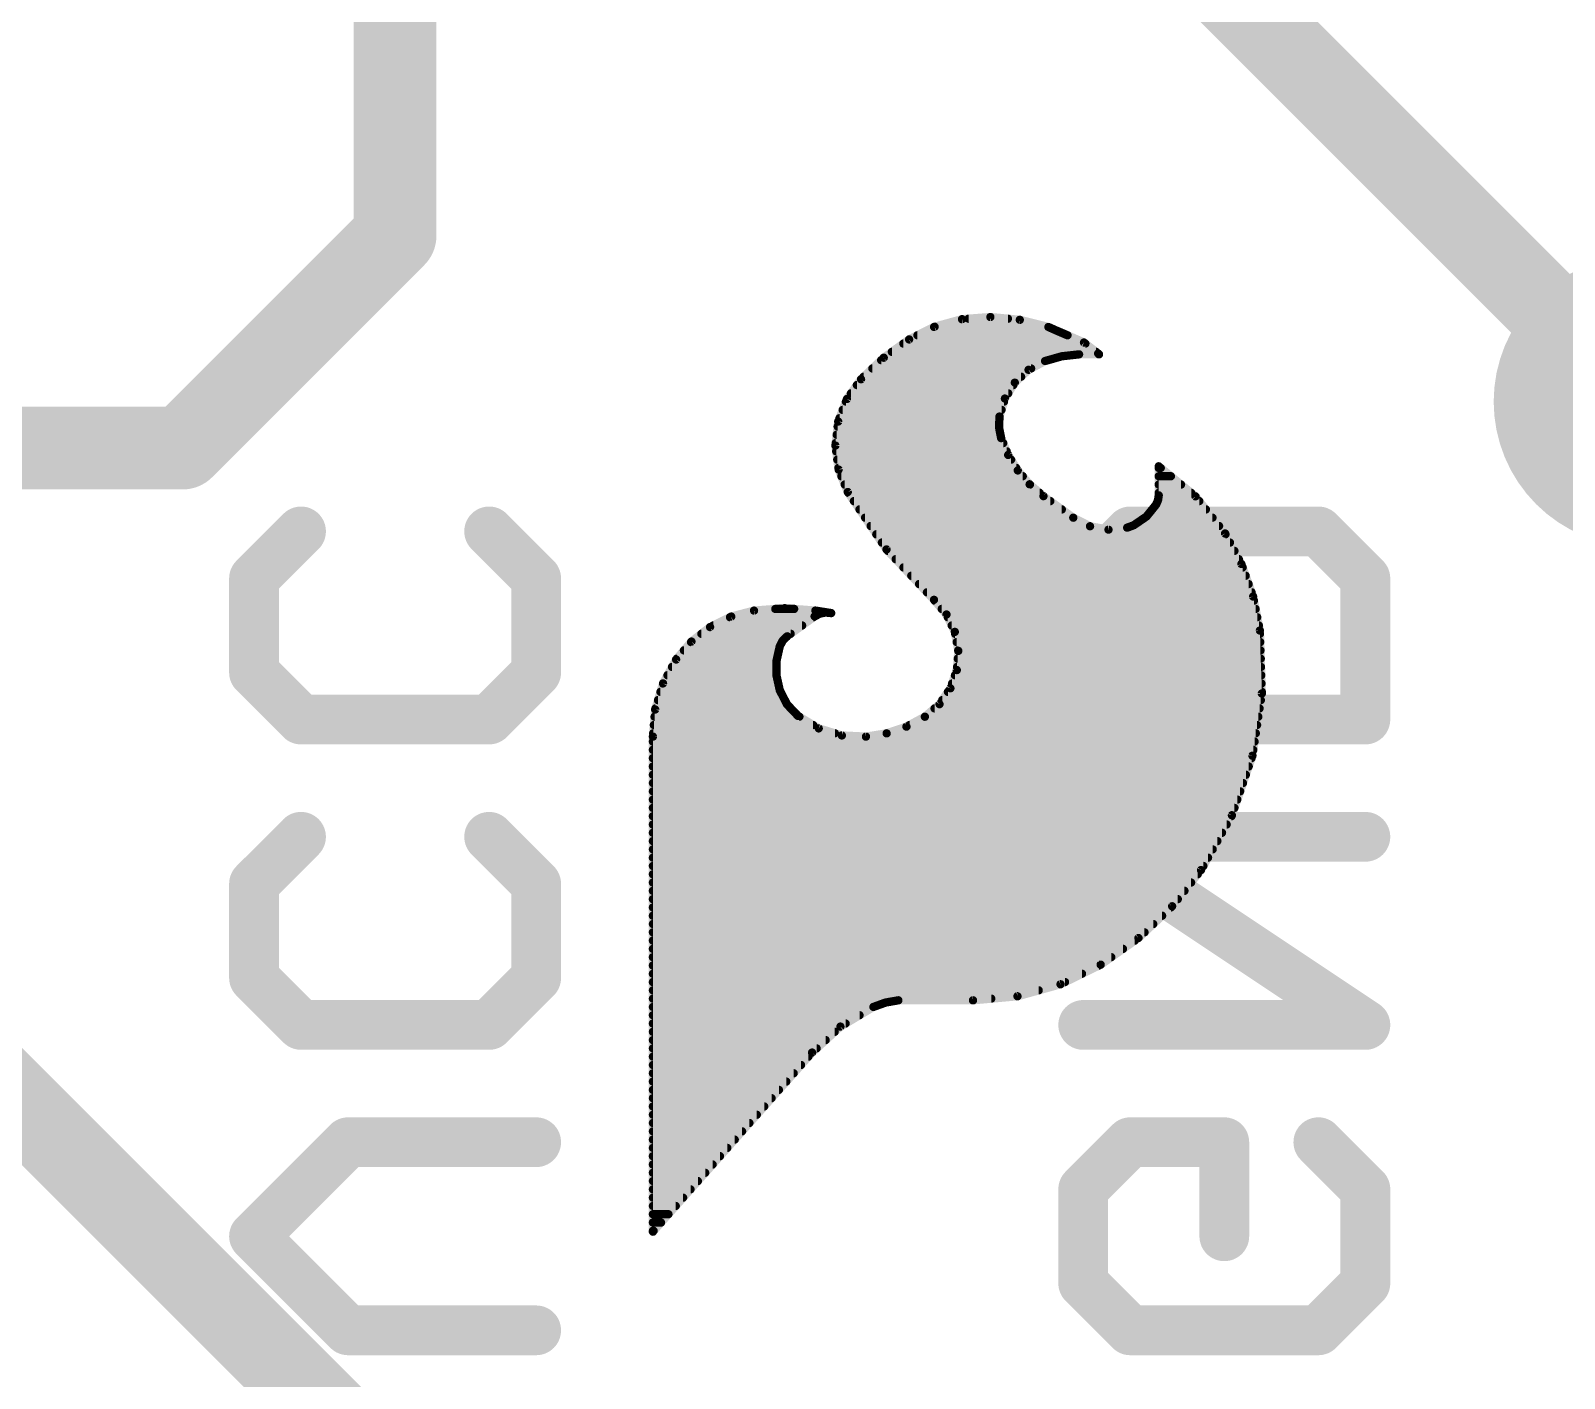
# Model space of a CAD drawing. Extents: x -0.1 to 25.5, y -0.1 to 14.1.
# Drawn here: x 15.394 to 20.092, y 2.85 to 6.978 of the extents above; entities that cross this region are included whole.
import ezdxf

# ---------------------------------------------------------------- set-up
doc = ezdxf.new("R2010")
doc.units = 0
for name, color, linetype in [('1', 12, 'CONTINUOUS'), ('16', 132, 'CONTINUOUS'), ('18', 110, 'CONTINUOUS'), ('21', 41, 'CONTINUOUS'), ('22', 40, 'CONTINUOUS'), ('23', 53, 'CONTINUOUS')]:
    doc.layers.add(name, color=color, linetype=linetype)

# ---------------------------------------------------------------- blocks, each defined once
blk = doc.blocks.new('ROUNDV')
at = {"const_width": 0.5}
blk.add_lwpolyline([(0, -0.25, 1), (0, 0.25, 1), (0, -0.25)], format="xyb", dxfattribs=at)

msp = doc.modelspace()

# ---------------------------------------------------------------- linework, layer by layer
at = {"layer": '1', "const_width": 0.254}
for points in [[(16.51, 6.35), (16.51, 7.62)], [(15.86, 5.7), (16.51, 6.35)], [(13.97, 5.7), (15.86, 5.7)], [(16.51, 2.54), (15.24, 3.81)]]:
    msp.add_lwpolyline(points, dxfattribs=at)
at = {"layer": '1', "const_width": 0.127}
for points in [[(16.5549, 6.3051, 1), (16.4651, 6.3949)], [(16.4465, 6.35, 1), (16.5735, 6.35)], [(15.86, 5.6365, 1), (15.86, 5.7635)], [(15.8151, 5.7449, 1), (15.9049, 5.6551)]]:
    msp.add_lwpolyline(points, format="xyb", dxfattribs=at)
at = {"layer": '16', "const_width": 0.254}
msp.add_lwpolyline([(20.32, 5.842), (16.383, 9.779)], dxfattribs=at)
at = {"layer": '21', "const_width": 0.0254}
for points in [[(18.2469, 6.0945), (18.1629, 6.0713)], [(18.3338, 6.1011), (18.2469, 6.0945)], [(18.267, 6.096), (18.3875, 6.096)], [(18.4239, 6.0926), (18.3338, 6.1011)], [(18.1629, 6.0713), (18.0849, 6.0325)], [(18.1615, 6.0706), (18.5116, 6.0706)], [(18.5116, 6.0706), (18.4239, 6.0926)], [(18.5345, 6.0604), (18.5116, 6.0706)], [(18.5701, 6.0452), (18.5345, 6.0604)], [(18.0849, 6.0325), (18.0072, 5.9765)], [(18.0673, 6.0198), (18.6248, 6.0198)], [(18.1104, 6.0452), (18.5701, 6.0452)], [(18.6205, 6.0231), (18.5701, 6.0452)], [(18.664, 5.9893), (18.6205, 6.0231)], [(18.0072, 5.9765), (17.9376, 5.9106)], [(17.9993, 5.969), (18.5107, 5.969)], [(18.0321, 5.9944), (18.6574, 5.9944)], [(18.4507, 5.9394), (18.5015, 5.9664)], [(18.5015, 5.9664), (18.5527, 5.9809)], [(18.5527, 5.9809), (18.6056, 5.9868)], [(18.6056, 5.9868), (18.6666, 5.9868)], [(18.6665, 5.9868), (18.664, 5.9893)], [(18.6666, 5.9868), (18.6665, 5.9868)], [(17.9376, 5.9106), (17.8945, 5.8502)], [(17.9456, 5.9182), (18.428, 5.9182)], [(17.9725, 5.9436), (18.4586, 5.9436)], [(18.4087, 5.9002), (18.4507, 5.9394)], [(17.9067, 5.8674), (18.3884, 5.8674)], [(17.9249, 5.8928), (18.4042, 5.8928)], [(18.3784, 5.8513), (18.4087, 5.9002)], [(17.8945, 5.8502), (17.8677, 5.781)], [(17.8815, 5.8166), (18.3679, 5.8166)], [(17.8913, 5.842), (18.3756, 5.842)], [(18.3618, 5.7963), (18.3784, 5.8513)], [(17.8677, 5.781), (17.8591, 5.7073)], [(17.8659, 5.7658), (18.3605, 5.7658)], [(17.8717, 5.7912), (18.3616, 5.7912)], [(18.3604, 5.7629), (18.3618, 5.7963)], [(17.863, 5.7404), (18.3649, 5.7404)], [(18.3669, 5.7302), (18.3604, 5.7629)], [(18.3884, 5.6787), (18.3669, 5.7302)], [(17.8591, 5.7073), (17.869, 5.6338)], [(17.86, 5.715), (18.3732, 5.715)], [(17.8615, 5.6896), (18.3838, 5.6896)], [(18.4177, 5.6312), (18.3884, 5.6787)], [(17.8649, 5.6642), (18.3973, 5.6642)], [(17.8684, 5.6388), (18.413, 5.6388)], [(17.869, 5.6338), (17.897, 5.5651)], [(18.454, 5.5888), (18.4177, 5.6312)], [(18.9621, 5.5518), (18.8495, 5.6439)], [(18.8495, 5.6439), (18.8495, 5.555)], [(18.8495, 5.6388), (18.8557, 5.6388)], [(17.8773, 5.6134), (18.433, 5.6134)], [(17.8877, 5.588), (18.455, 5.588)], [(18.4964, 5.5524), (18.454, 5.5888)], [(18.8495, 5.6134), (18.8868, 5.6134)], [(18.8495, 5.588), (18.9178, 5.588)], [(17.897, 5.5651), (18.0156, 5.3893)], [(17.8987, 5.5626), (18.4845, 5.5626)], [(17.9158, 5.5372), (18.5175, 5.5372)], [(18.5878, 5.4864), (18.4964, 5.5524)], [(18.8475, 5.5405), (18.8418, 5.527)], [(18.8461, 5.5372), (18.9737, 5.5372)], [(18.8495, 5.555), (18.8475, 5.5405)], [(18.8495, 5.5626), (18.9489, 5.5626)], [(19.0527, 5.4381), (18.9621, 5.5518)], [(17.933, 5.5118), (18.5526, 5.5118)], [(17.9501, 5.4864), (18.5878, 5.4864)], [(18.6391, 5.4602), (18.5878, 5.4864)], [(18.8122, 5.4903), (18.7733, 5.4635)], [(18.8065, 5.4864), (19.0142, 5.4864)], [(18.8418, 5.527), (18.8122, 5.4903)], [(18.8295, 5.5118), (18.994, 5.5118)], [(17.9672, 5.461), (18.6375, 5.461)], [(18.6957, 5.4498), (18.6391, 5.4602)], [(18.7529, 5.4559), (18.6957, 5.4498)], [(18.7733, 5.4635), (18.7529, 5.4559)], [(18.7666, 5.461), (19.0344, 5.461)], [(19.1028, 5.3447), (19.0527, 5.4381)], [(17.9844, 5.4356), (19.054, 5.4356)], [(18.0015, 5.4102), (19.0677, 5.4102)], [(18.0156, 5.3893), (18.1611, 5.2349)], [(18.0198, 5.3848), (19.0813, 5.3848)], [(18.0438, 5.3594), (19.0949, 5.3594)], [(19.1386, 5.2449), (19.1028, 5.3447)], [(18.0677, 5.334), (19.1067, 5.334)], [(18.0916, 5.3086), (19.1158, 5.3086)], [(18.1156, 5.2832), (19.1249, 5.2832)], [(18.1395, 5.2578), (19.134, 5.2578)], [(17.6099, 5.2019), (17.54, 5.1835)], [(17.7039, 5.2092), (17.6099, 5.2019)], [(17.6751, 5.207), (17.7327, 5.207)], [(17.7979, 5.2019), (17.7039, 5.2092)], [(17.8462, 5.1943), (17.7979, 5.2019)], [(18.1611, 5.2349), (18.1994, 5.19)], [(18.1632, 5.2324), (19.1411, 5.2324)], [(18.1849, 5.207), (19.1462, 5.207)], [(19.1593, 5.1409), (19.1386, 5.2449)], [(17.54, 5.1835), (17.4752, 5.1514)], [(17.4849, 5.1562), (17.757, 5.1562)], [(17.5362, 5.1816), (17.792, 5.1816)], [(17.7115, 5.1232), (17.7954, 5.1841)], [(17.7954, 5.1841), (17.8111, 5.1925)], [(17.8111, 5.1925), (17.8285, 5.196)], [(17.8285, 5.196), (17.8462, 5.1943)], [(18.1994, 5.19), (18.2249, 5.1367)], [(18.2034, 5.1816), (19.1512, 5.1816)], [(18.2155, 5.1562), (19.1563, 5.1562)], [(17.4752, 5.1514), (17.4182, 5.107)], [(17.4487, 5.1308), (17.722, 5.1308)], [(17.6887, 5.0927), (17.6977, 5.1098)], [(17.6977, 5.1098), (17.7115, 5.1232)], [(18.2249, 5.1367), (18.2356, 5.0786)], [(18.2259, 5.1308), (19.1596, 5.1308)], [(19.1653, 4.9481), (19.1593, 5.1409)], [(17.4182, 5.107), (17.3712, 5.052)], [(17.3951, 5.08), (17.6859, 5.08)], [(17.4168, 5.1054), (17.6954, 5.1054)], [(17.6788, 5.0482), (17.6887, 5.0927)], [(18.2307, 5.1054), (19.1604, 5.1054)], [(18.2356, 5.0786), (18.231, 5.0197)], [(18.2354, 5.08), (19.1612, 5.08)], [(17.3712, 5.052), (17.3311, 4.9788)], [(17.3587, 5.0292), (17.6788, 5.0292)], [(17.3734, 5.0546), (17.6802, 5.0546)], [(17.6788, 5.0026), (17.6788, 5.0482)], [(18.231, 5.0197), (18.2114, 4.964)], [(18.2318, 5.0292), (19.1628, 5.0292)], [(18.2338, 5.0546), (19.162, 5.0546)], [(17.3311, 4.9788), (17.3071, 4.8989)], [(17.331, 4.9784), (17.6842, 4.9784)], [(17.3448, 5.0038), (17.6788, 5.0038)], [(17.6887, 4.9581), (17.6788, 5.0026)], [(18.2165, 4.9784), (19.1644, 4.9784)], [(18.2254, 5.0038), (19.1636, 5.0038)], [(17.3157, 4.9276), (17.7043, 4.9276)], [(17.3233, 4.953), (17.6913, 4.953)], [(17.7109, 4.9146), (17.6887, 4.9581)], [(18.2114, 4.964), (18.178, 4.9153)], [(18.1865, 4.9276), (19.1622, 4.9276)], [(18.2039, 4.953), (19.1652, 4.953)], [(19.1365, 4.7574), (19.1653, 4.9481)], [(17.3071, 4.8989), (17.3001, 4.8158)], [(17.3052, 4.8768), (17.7488, 4.8768)], [(17.308, 4.9022), (17.7228, 4.9022)], [(17.7446, 4.8793), (17.7109, 4.9146)], [(17.808, 4.8411), (17.7446, 4.8793)], [(18.1332, 4.8768), (18.0768, 4.8464)], [(18.178, 4.9153), (18.1332, 4.8768)], [(18.1332, 4.8768), (19.1545, 4.8768)], [(18.1628, 4.9022), (19.1584, 4.9022)], [(17.3031, 4.8514), (17.7909, 4.8514)], [(17.8788, 4.8195), (17.808, 4.8411)], [(18.0768, 4.8464), (18.0161, 4.8259)], [(18.0861, 4.8514), (19.1507, 4.8514)], [(17.3001, 4.8158), (17.3001, 3.2994)], [(17.3001, 4.8006), (19.143, 4.8006)], [(17.301, 4.826), (17.8575, 4.826)], [(17.9528, 4.8158), (17.8788, 4.8195)], [(18.0161, 4.8259), (17.9528, 4.8158)], [(18.0165, 4.826), (19.1469, 4.826)], [(17.3001, 4.7752), (19.1392, 4.7752)], [(17.3001, 4.7498), (19.1339, 4.7498)], [(19.0737, 4.575), (19.1365, 4.7574)], [(17.3001, 4.7244), (19.1251, 4.7244)], [(17.3001, 4.699), (19.1164, 4.699)], [(17.3001, 4.6736), (19.1076, 4.6736)], [(17.3001, 4.6482), (19.0989, 4.6482)], [(17.3001, 4.6228), (19.0901, 4.6228)], [(17.3001, 4.5974), (19.0814, 4.5974)], [(17.3001, 4.572), (19.072, 4.572)], [(17.3001, 4.5466), (19.0577, 4.5466)], [(18.979, 4.4069), (19.0737, 4.575)], [(17.3001, 4.5212), (19.0434, 4.5212)], [(17.3001, 4.4958), (19.0291, 4.4958)], [(17.3001, 4.4704), (19.0148, 4.4704)], [(17.3001, 4.445), (19.0005, 4.445)], [(17.3001, 4.4196), (18.9862, 4.4196)], [(18.8906, 4.2962), (18.979, 4.4069)], [(17.3001, 4.3942), (18.9689, 4.3942)], [(17.3001, 4.3688), (18.9486, 4.3688)], [(17.3001, 4.3434), (18.9283, 4.3434)], [(17.3001, 4.318), (18.908, 4.318)], [(17.3001, 4.2926), (18.8867, 4.2926)], [(17.3001, 4.2672), (18.8598, 4.2672)], [(18.7874, 4.199), (18.8906, 4.2962)], [(17.3001, 4.2418), (18.8328, 4.2418)], [(17.3001, 4.2164), (18.8059, 4.2164)], [(17.3001, 4.191), (18.7761, 4.191)], [(18.6717, 4.1173), (18.7874, 4.199)], [(17.3001, 4.1656), (18.7401, 4.1656)], [(17.3001, 4.1402), (18.7041, 4.1402)], [(17.3001, 4.1148), (18.6666, 4.1148)], [(17.3001, 4.0894), (18.6145, 4.0894)], [(18.5487, 4.0573), (18.6717, 4.1173)], [(17.3001, 4.064), (18.5624, 4.064)], [(17.3001, 4.0386), (18.4817, 4.0386)], [(18.4168, 4.0205), (18.5487, 4.0573)], [(17.3001, 4.0132), (18.3366, 4.0132)], [(17.3001, 3.9878), (17.9757, 3.9878)], [(17.8745, 3.9276), (17.9757, 3.9878)], [(17.9757, 3.9878), (18.0129, 4.0013)], [(18.0129, 4.0013), (18.0519, 4.0081)], [(18.0519, 4.0081), (18.2805, 4.0081)], [(18.2805, 4.0081), (18.4168, 4.0205)], [(17.3001, 3.9624), (17.933, 3.9624)], [(17.3001, 3.937), (17.8903, 3.937)], [(17.3001, 3.9116), (17.857, 3.9116)], [(17.7877, 3.8481), (17.8745, 3.9276)], [(17.3001, 3.8862), (17.8293, 3.8862)], [(17.3001, 3.8608), (17.8016, 3.8608)], [(17.3001, 3.2994), (17.7877, 3.8481)], [(17.3001, 3.8354), (17.7764, 3.8354)], [(17.3001, 3.81), (17.7538, 3.81)], [(17.3001, 3.7846), (17.7313, 3.7846)], [(17.3001, 3.7592), (17.7087, 3.7592)], [(17.3001, 3.7338), (17.6861, 3.7338)], [(17.3001, 3.7084), (17.6636, 3.7084)], [(17.3001, 3.683), (17.641, 3.683)], [(17.3001, 3.6576), (17.6184, 3.6576)], [(17.3001, 3.6322), (17.5958, 3.6322)], [(17.3001, 3.6068), (17.5733, 3.6068)], [(17.3001, 3.5814), (17.5507, 3.5814)], [(17.3001, 3.556), (17.5281, 3.556)], [(17.3001, 3.5306), (17.5056, 3.5306)], [(17.3001, 3.5052), (17.483, 3.5052)], [(17.3001, 3.4798), (17.4604, 3.4798)], [(17.3001, 3.4544), (17.4378, 3.4544)], [(17.3001, 3.429), (17.4153, 3.429)], [(17.3001, 3.4036), (17.3927, 3.4036)], [(17.3001, 3.3782), (17.3701, 3.3782)], [(17.3001, 3.3528), (17.3476, 3.3528)], [(17.3001, 3.3274), (17.325, 3.3274)], [(17.3001, 3.302), (17.3024, 3.302)]]:
    msp.add_lwpolyline(points, dxfattribs=at)
at = {"layer": '21', "const_width": 0.0127}
for points in [[(18.2486, 6.0884, 1), (18.2452, 6.1006)], [(18.267, 6.1024, 1), (18.267, 6.0896)], [(18.3344, 6.1074, 1), (18.3332, 6.0948)], [(18.3343, 6.0948, 1), (18.3333, 6.1074)], [(18.3875, 6.0896, 1), (18.3875, 6.1024)], [(18.1615, 6.077, 1), (18.1615, 6.0643)], [(18.1612, 6.0774, 1), (18.1646, 6.0652)], [(18.1657, 6.0656, 1), (18.1601, 6.077)], [(18.2464, 6.1008, 1), (18.2474, 6.0881)], [(18.4254, 6.0987, 1), (18.4223, 6.0864)], [(18.4232, 6.0862, 1), (18.4245, 6.0989)], [(18.5142, 6.0764, 1), (18.509, 6.0648)], [(18.5101, 6.0644, 1), (18.5131, 6.0768)], [(18.5116, 6.0643, 1), (18.5116, 6.077)], [(18.537, 6.0662, 1), (18.532, 6.0546)], [(18.5319, 6.0546, 1), (18.5371, 6.0662)], [(18.0673, 6.0262, 1), (18.0673, 6.0134)], [(18.0821, 6.0382, 1), (18.0877, 6.0268)], [(18.0886, 6.0273, 1), (18.0812, 6.0377)], [(18.1104, 6.0516, 1), (18.1104, 6.0389)], [(18.5726, 6.051, 1), (18.5676, 6.0394)], [(18.5676, 6.0394, 1), (18.5726, 6.051)], [(18.5701, 6.0389, 1), (18.5701, 6.0516)], [(18.6244, 6.0281, 1), (18.6166, 6.0181)], [(18.618, 6.0173, 1), (18.6231, 6.0289)], [(18.6248, 6.0134, 1), (18.6248, 6.0262)], [(17.9993, 5.9754, 1), (17.9993, 5.9627)], [(18.0035, 5.9816, 1), (18.0109, 5.9713)], [(18.0116, 5.9718, 1), (18.0028, 5.9811)], [(18.0321, 6.0008, 1), (18.0321, 5.9881)], [(18.4998, 5.9725, 1), (18.5032, 5.9603)], [(18.5045, 5.9608, 1), (18.4985, 5.972)], [(18.5107, 5.9627, 1), (18.5107, 5.9754)], [(18.552, 5.9872, 1), (18.5534, 5.9746)], [(18.5544, 5.9748, 1), (18.551, 5.987)], [(18.6056, 5.9932, 1), (18.6056, 5.9805)], [(18.6063, 5.9805, 1), (18.6049, 5.9931)], [(18.6574, 5.9881, 1), (18.6574, 6.0008)], [(18.6685, 5.9938, 1), (18.6595, 5.9848)], [(18.6601, 5.9843, 1), (18.6679, 5.9943)], [(18.6665, 5.9932, 1), (18.6665, 5.9805)], [(18.662, 5.9823, 1), (18.671, 5.9913)], [(18.6666, 5.9805, 1), (18.6666, 5.9932)], [(18.6666, 5.9805, 1), (18.6666, 5.9932)], [(17.9332, 5.9152, 1), (17.942, 5.906)], [(17.9428, 5.9069, 1), (17.9324, 5.9143)], [(17.9456, 5.9246, 1), (17.9456, 5.9119)], [(17.9725, 5.95, 1), (17.9725, 5.9372)], [(18.428, 5.9119, 1), (18.428, 5.9246)], [(18.4478, 5.945, 1), (18.4537, 5.9338)], [(18.4551, 5.9348, 1), (18.4464, 5.9441)], [(18.4586, 5.9372, 1), (18.4586, 5.95)], [(17.9067, 5.8738, 1), (17.9067, 5.861)], [(17.9249, 5.8992, 1), (17.9249, 5.8864)], [(18.3884, 5.861, 1), (18.3884, 5.8738)], [(18.4044, 5.9048, 1), (18.4131, 5.8955)], [(18.4141, 5.8968, 1), (18.4033, 5.9035)], [(18.4042, 5.8864, 1), (18.4042, 5.8992)], [(17.8815, 5.823, 1), (17.8815, 5.8102)], [(17.8913, 5.8484, 1), (17.8913, 5.8357)], [(17.8893, 5.8539, 1), (17.8996, 5.8465)], [(17.9004, 5.8479, 1), (17.8885, 5.8525)], [(18.3679, 5.8102, 1), (18.3679, 5.823)], [(18.373, 5.8547, 1), (18.3838, 5.848)], [(18.3845, 5.8495, 1), (18.3723, 5.8532)], [(18.3756, 5.8357, 1), (18.3756, 5.8484)], [(17.8659, 5.7722, 1), (17.8659, 5.7595)], [(17.874, 5.7803, 1), (17.8614, 5.7818)], [(17.8618, 5.7833, 1), (17.8737, 5.7787)], [(17.8717, 5.7976, 1), (17.8717, 5.7848)], [(18.3681, 5.796, 1), (18.3555, 5.7966)], [(18.3557, 5.7981, 1), (18.3679, 5.7945)], [(18.3605, 5.7595, 1), (18.3605, 5.7722)], [(18.3616, 5.7848, 1), (18.3616, 5.7976)], [(17.863, 5.7468, 1), (17.863, 5.734)], [(18.354, 5.7632, 1), (18.3667, 5.7627)], [(18.3666, 5.7642, 1), (18.3542, 5.7617)], [(18.3728, 5.7326, 1), (18.361, 5.7278)], [(18.3607, 5.729, 1), (18.3731, 5.7314)], [(18.3649, 5.734, 1), (18.3649, 5.7468)], [(17.8654, 5.7082, 1), (17.8528, 5.7065)], [(17.8528, 5.7081, 1), (17.8654, 5.7066)], [(17.86, 5.7214, 1), (17.86, 5.7086)], [(17.8615, 5.696, 1), (17.8615, 5.6833)], [(18.3732, 5.7086, 1), (18.3732, 5.7214)], [(18.3938, 5.682, 1), (18.383, 5.6754)], [(18.3825, 5.6762, 1), (18.3942, 5.6811)], [(18.3838, 5.6833, 1), (18.3838, 5.696)], [(17.8649, 5.6706, 1), (17.8649, 5.6578)], [(17.8684, 5.6452, 1), (17.8684, 5.6325)], [(17.8627, 5.633, 1), (17.8753, 5.6347)], [(17.8749, 5.6362, 1), (17.8632, 5.6314)], [(18.3973, 5.6578, 1), (18.3973, 5.6706)], [(18.4225, 5.6353, 1), (18.4129, 5.6271)], [(18.4123, 5.6279, 1), (18.4231, 5.6345)], [(18.413, 5.6325, 1), (18.413, 5.6452)], [(18.8535, 5.6488, 1), (18.8455, 5.639)], [(18.8495, 5.6452, 1), (18.8495, 5.6325)], [(18.8559, 5.6439, 1), (18.8432, 5.6439)], [(18.8557, 5.6325, 1), (18.8557, 5.6452)], [(17.8773, 5.6198, 1), (17.8773, 5.6071)], [(17.8877, 5.5944, 1), (17.8877, 5.5816)], [(18.433, 5.6071, 1), (18.433, 5.6198)], [(18.4582, 5.5936, 1), (18.4499, 5.584)], [(18.4492, 5.5847, 1), (18.4589, 5.5929)], [(18.455, 5.5816, 1), (18.455, 5.5944)], [(18.8495, 5.5944, 1), (18.8495, 5.5816)], [(18.8495, 5.6198, 1), (18.8495, 5.6071)], [(18.8868, 5.6071, 1), (18.8868, 5.6198)], [(18.9178, 5.5816, 1), (18.9178, 5.5944)], [(17.9023, 5.5687, 1), (17.8917, 5.5615)], [(17.8911, 5.5627, 1), (17.9029, 5.5675)], [(17.8987, 5.569, 1), (17.8987, 5.5563)], [(17.9158, 5.5436, 1), (17.9158, 5.5309)], [(18.4845, 5.5563, 1), (18.4845, 5.569)], [(18.5001, 5.5575, 1), (18.4927, 5.5473)], [(18.4923, 5.5476, 1), (18.5005, 5.5572)], [(18.5175, 5.5309, 1), (18.5175, 5.5436)], [(18.8461, 5.5436, 1), (18.8461, 5.5309)], [(18.8412, 5.5413, 1), (18.8538, 5.5396)], [(18.8534, 5.538, 1), (18.8417, 5.543)], [(18.8495, 5.569, 1), (18.8495, 5.5563)], [(18.8558, 5.5541, 1), (18.8432, 5.5559)], [(18.8432, 5.555, 1), (18.8559, 5.555)], [(18.9489, 5.5563, 1), (18.9489, 5.569)], [(18.967, 5.5558, 1), (18.9571, 5.5479)], [(18.958, 5.5469, 1), (18.9661, 5.5567)], [(18.9737, 5.5309, 1), (18.9737, 5.5436)], [(17.933, 5.5182, 1), (17.933, 5.5054)], [(17.9501, 5.4928, 1), (17.9501, 5.4801)], [(18.5526, 5.5054, 1), (18.5526, 5.5182)], [(18.5907, 5.4921, 1), (18.5849, 5.4807)], [(18.5841, 5.4813, 1), (18.5915, 5.4915)], [(18.5878, 5.4801, 1), (18.5878, 5.4928)], [(18.8065, 5.4928, 1), (18.8065, 5.4801)], [(18.8072, 5.4943, 1), (18.8171, 5.4863)], [(18.8158, 5.485, 1), (18.8086, 5.4955)], [(18.8295, 5.5182, 1), (18.8295, 5.5054)], [(18.836, 5.5295, 1), (18.8476, 5.5245)], [(18.8467, 5.523, 1), (18.8369, 5.531)], [(18.994, 5.5054, 1), (18.994, 5.5182)], [(19.0142, 5.4801, 1), (19.0142, 5.4928)], [(17.9672, 5.4674, 1), (17.9672, 5.4546)], [(18.6402, 5.4665, 1), (18.6379, 5.454)], [(18.6362, 5.4546, 1), (18.642, 5.4659)], [(18.6375, 5.4546, 1), (18.6375, 5.4674)], [(18.695, 5.4561, 1), (18.6963, 5.4434)], [(18.6945, 5.4435, 1), (18.6968, 5.456)], [(18.7507, 5.4619, 1), (18.7551, 5.4499)], [(18.7536, 5.4496, 1), (18.7522, 5.4622)], [(18.7666, 5.4674, 1), (18.7666, 5.4546)], [(18.7697, 5.4687, 1), (18.7769, 5.4583)], [(18.7755, 5.4575, 1), (18.7711, 5.4695)], [(19.0344, 5.4546, 1), (19.0344, 5.4674)], [(19.0583, 5.4411, 1), (19.0471, 5.4351)], [(17.9844, 5.442, 1), (17.9844, 5.4292)], [(18.0015, 5.4166, 1), (18.0015, 5.4039)], [(19.0477, 5.4341, 1), (19.0577, 5.4421)], [(19.054, 5.4292, 1), (19.054, 5.442)], [(19.0677, 5.4039, 1), (19.0677, 5.4166)], [(18.0202, 5.3936, 1), (18.011, 5.3849)], [(18.0104, 5.3857, 1), (18.0209, 5.3928)], [(18.0198, 5.3912, 1), (18.0198, 5.3784)], [(18.0438, 5.3658, 1), (18.0438, 5.353)], [(19.0813, 5.3784, 1), (19.0813, 5.3912)], [(19.0949, 5.353, 1), (19.0949, 5.3658)], [(19.1088, 5.3468, 1), (19.0969, 5.3425)], [(18.0677, 5.3404, 1), (18.0677, 5.3277)], [(18.0916, 5.315, 1), (18.0916, 5.3022)], [(19.0972, 5.3417, 1), (19.1084, 5.3477)], [(19.1067, 5.3277, 1), (19.1067, 5.3404)], [(19.1158, 5.3022, 1), (19.1158, 5.315)], [(18.1156, 5.2896, 1), (18.1156, 5.2768)], [(18.1395, 5.2642, 1), (18.1395, 5.2515)], [(19.1249, 5.2768, 1), (19.1249, 5.2896)], [(19.134, 5.2515, 1), (19.134, 5.2642)], [(17.6751, 5.2134, 1), (17.6751, 5.2006)], [(17.7044, 5.2156, 1), (17.7034, 5.2029)], [(17.7044, 5.2029, 1), (17.7034, 5.2156)], [(17.7327, 5.2006, 1), (17.7327, 5.2134)], [(17.7989, 5.2082, 1), (17.7969, 5.1956)], [(18.1659, 5.239, 1), (18.1563, 5.2308)], [(18.1565, 5.2305, 1), (18.1657, 5.2393)], [(18.1632, 5.2388, 1), (18.1632, 5.226)], [(18.1849, 5.2134, 1), (18.1849, 5.2006)], [(19.1449, 5.2461, 1), (19.1324, 5.2436)], [(19.1327, 5.2427, 1), (19.1446, 5.247)], [(19.1411, 5.226, 1), (19.1411, 5.2388)], [(19.1462, 5.2006, 1), (19.1462, 5.2134)], [(17.4849, 5.1626, 1), (17.4849, 5.1498)], [(17.5362, 5.188, 1), (17.5362, 5.1753)], [(17.5384, 5.1896, 1), (17.5416, 5.1773)], [(17.5428, 5.1778, 1), (17.5372, 5.1892)], [(17.6094, 5.2082, 1), (17.6104, 5.1956)], [(17.6115, 5.1958, 1), (17.6083, 5.208)], [(17.757, 5.1498, 1), (17.757, 5.1626)], [(17.7924, 5.1897, 1), (17.7984, 5.1785)], [(17.7991, 5.179, 1), (17.7917, 5.1892)], [(17.792, 5.1753, 1), (17.792, 5.188)], [(17.7974, 5.1956, 1), (17.7984, 5.2082)], [(17.8098, 5.1987, 1), (17.8123, 5.1863)], [(17.8141, 5.1869, 1), (17.8081, 5.1981)], [(17.8291, 5.2023, 1), (17.8279, 5.1897)], [(17.8298, 5.1898, 1), (17.8272, 5.2022)], [(17.8452, 5.188, 1), (17.8472, 5.2006)], [(17.8456, 5.188, 1), (17.8468, 5.2006)], [(18.2052, 5.1927, 1), (18.1937, 5.1872)], [(18.1946, 5.1858, 1), (18.2043, 5.1941)], [(18.2034, 5.188, 1), (18.2034, 5.1753)], [(18.2155, 5.1626, 1), (18.2155, 5.1498)], [(19.1512, 5.1753, 1), (19.1512, 5.188)], [(19.1563, 5.1498, 1), (19.1563, 5.1626)], [(17.4487, 5.1372, 1), (17.4487, 5.1244)], [(17.4724, 5.1571, 1), (17.478, 5.1457)], [(17.4791, 5.1464, 1), (17.4713, 5.1564)], [(17.6933, 5.1143, 1), (17.7021, 5.1052)], [(17.7033, 5.1068, 1), (17.6921, 5.1127)], [(17.7078, 5.1283, 1), (17.7152, 5.1181)], [(17.7159, 5.1187, 1), (17.7071, 5.1277)], [(17.722, 5.1244, 1), (17.722, 5.1372)], [(18.2311, 5.1378, 1), (18.2186, 5.1355)], [(18.2191, 5.1339, 1), (18.2306, 5.1394)], [(18.2259, 5.1372, 1), (18.2259, 5.1244)], [(19.1656, 5.1411, 1), (19.153, 5.1407)], [(19.1531, 5.1397, 1), (19.1655, 5.1421)], [(19.1596, 5.1244, 1), (19.1596, 5.1372)], [(17.3951, 5.0864, 1), (17.3951, 5.0736)], [(17.4168, 5.1118, 1), (17.4168, 5.0991)], [(17.4143, 5.112, 1), (17.4221, 5.102)], [(17.423, 5.1029, 1), (17.4133, 5.1111)], [(17.6831, 5.0957, 1), (17.6943, 5.0897)], [(17.6949, 5.0913, 1), (17.6825, 5.0941)], [(17.6859, 5.0736, 1), (17.6859, 5.0864)], [(17.6954, 5.0991, 1), (17.6954, 5.1118)], [(18.2307, 5.1118, 1), (18.2307, 5.0991)], [(18.2354, 5.0864, 1), (18.2354, 5.0736)], [(18.242, 5.0781, 1), (18.2293, 5.0791)], [(18.2294, 5.0774, 1), (18.2419, 5.0797)], [(19.1604, 5.0991, 1), (19.1604, 5.1118)], [(19.1612, 5.0736, 1), (19.1612, 5.0864)], [(17.3587, 5.0356, 1), (17.3587, 5.0229)], [(17.3664, 5.0561, 1), (17.376, 5.0479)], [(17.3768, 5.0489, 1), (17.3656, 5.0551)], [(17.3734, 5.061, 1), (17.3734, 5.0483)], [(17.6851, 5.0482, 1), (17.6724, 5.0482)], [(17.6726, 5.0496, 1), (17.685, 5.0468)], [(17.6788, 5.0229, 1), (17.6788, 5.0356)], [(17.6802, 5.0483, 1), (17.6802, 5.061)], [(18.237, 5.0176, 1), (18.2251, 5.0218)], [(18.2318, 5.0356, 1), (18.2318, 5.0229)], [(18.2338, 5.061, 1), (18.2338, 5.0483)], [(19.162, 5.0483, 1), (19.162, 5.061)], [(19.1628, 5.0229, 1), (19.1628, 5.0356)], [(17.331, 4.9848, 1), (17.331, 4.9721)], [(17.3255, 4.9819, 1), (17.3367, 4.9758)], [(17.3372, 4.977, 1), (17.325, 4.9807)], [(17.3448, 5.0102, 1), (17.3448, 4.9974)], [(17.685, 5.004, 1), (17.6726, 5.0012)], [(17.6724, 5.0026, 1), (17.6851, 5.0026)], [(17.6788, 4.9974, 1), (17.6788, 5.0102)], [(17.6842, 4.9721, 1), (17.6842, 4.9848)], [(18.2165, 4.9848, 1), (18.2165, 4.9721)], [(18.2254, 5.0102, 1), (18.2254, 4.9974)], [(18.2247, 5.0202, 1), (18.2374, 5.0192)], [(19.1636, 4.9974, 1), (19.1636, 5.0102)], [(19.1644, 4.9721, 1), (19.1644, 4.9848)], [(17.3157, 4.934, 1), (17.3157, 4.9212)], [(17.3233, 4.9594, 1), (17.3233, 4.9466)], [(17.6944, 4.961, 1), (17.683, 4.9552)], [(17.6825, 4.9567, 1), (17.6949, 4.9595)], [(17.6913, 4.9466, 1), (17.6913, 4.9594)], [(17.7043, 4.9212, 1), (17.7043, 4.934)], [(18.1865, 4.934, 1), (18.1865, 4.9212)], [(18.2039, 4.9594, 1), (18.2039, 4.9466)], [(18.2054, 4.9661, 1), (18.2174, 4.9619)], [(18.2166, 4.9604, 1), (18.2062, 4.9676)], [(19.159, 4.9479, 1), (19.1717, 4.9483)], [(19.1716, 4.9471, 1), (19.1591, 4.949)], [(19.1622, 4.9212, 1), (19.1622, 4.934)], [(19.1652, 4.9466, 1), (19.1652, 4.9594)], [(17.3052, 4.8832, 1), (17.3052, 4.8704)], [(17.3134, 4.8984, 1), (17.3007, 4.8995)], [(17.301, 4.9008, 1), (17.3131, 4.8971)], [(17.308, 4.9086, 1), (17.308, 4.8959)], [(17.7155, 4.919, 1), (17.7063, 4.9103)], [(17.7053, 4.9118, 1), (17.7166, 4.9175)], [(17.7228, 4.8959, 1), (17.7228, 4.9086)], [(17.7479, 4.8847, 1), (17.7413, 4.8739)], [(17.74, 4.8749, 1), (17.7492, 4.8837)], [(17.7488, 4.8704, 1), (17.7488, 4.8832)], [(18.1332, 4.8832, 1), (18.1332, 4.8704)], [(18.1291, 4.8816, 1), (18.1373, 4.872)], [(18.1362, 4.8712, 1), (18.1302, 4.8824)], [(18.1628, 4.9086, 1), (18.1628, 4.8959)], [(18.1728, 4.9188, 1), (18.1833, 4.9117)], [(18.1822, 4.9104, 1), (18.1739, 4.9201)], [(19.1545, 4.8704, 1), (19.1545, 4.8832)], [(19.1584, 4.8959, 1), (19.1584, 4.9086)], [(17.3031, 4.8578, 1), (17.3031, 4.845)], [(17.7909, 4.845, 1), (17.7909, 4.8578)], [(17.8099, 4.8472, 1), (17.8062, 4.835)], [(17.8047, 4.8356, 1), (17.8113, 4.8465)], [(18.0738, 4.852, 1), (18.0798, 4.8408)], [(18.0788, 4.8404, 1), (18.0748, 4.8524)], [(18.0861, 4.8578, 1), (18.0861, 4.845)], [(19.1507, 4.845, 1), (19.1507, 4.8578)], [(17.3065, 4.8158, 1), (17.2937, 4.8158)], [(17.3001, 4.807, 1), (17.3001, 4.7942)], [(17.2938, 4.8163, 1), (17.3064, 4.8153)], [(17.301, 4.8324, 1), (17.301, 4.8197)], [(17.8575, 4.8197, 1), (17.8575, 4.8324)], [(17.8792, 4.8258, 1), (17.8785, 4.8131)], [(17.877, 4.8134, 1), (17.8807, 4.8255)], [(17.9518, 4.8221, 1), (17.9538, 4.8095)], [(17.9525, 4.8095, 1), (17.9531, 4.8221)], [(18.0141, 4.8319, 1), (18.0181, 4.8199)], [(18.0165, 4.8324, 1), (18.0165, 4.8197)], [(18.0171, 4.8196, 1), (18.0151, 4.8321)], [(19.143, 4.7942, 1), (19.143, 4.807)], [(19.1469, 4.8197, 1), (19.1469, 4.8324)], [(17.3001, 4.7816, 1), (17.3001, 4.7688)], [(17.3001, 4.7562, 1), (17.3001, 4.7435)], [(19.1302, 4.7583, 1), (19.1428, 4.7564)], [(19.1425, 4.7553, 1), (19.1305, 4.7594)], [(19.1339, 4.7435, 1), (19.1339, 4.7562)], [(19.1392, 4.7688, 1), (19.1392, 4.7816)], [(17.3001, 4.7308, 1), (17.3001, 4.718)], [(17.3001, 4.7054, 1), (17.3001, 4.6926)], [(19.1164, 4.6926, 1), (19.1164, 4.7054)], [(19.1251, 4.718, 1), (19.1251, 4.7308)], [(17.3001, 4.6546, 1), (17.3001, 4.6418)], [(17.3001, 4.68, 1), (17.3001, 4.6673)], [(19.0989, 4.6418, 1), (19.0989, 4.6546)], [(19.1076, 4.6673, 1), (19.1076, 4.68)], [(17.3001, 4.6292, 1), (17.3001, 4.6164)], [(17.3001, 4.6038, 1), (17.3001, 4.5911)], [(19.0814, 4.5911, 1), (19.0814, 4.6038)], [(19.0901, 4.6164, 1), (19.0901, 4.6292)], [(17.3001, 4.5784, 1), (17.3001, 4.5656)], [(17.3001, 4.553, 1), (17.3001, 4.5403)], [(19.0577, 4.5403, 1), (19.0577, 4.553)], [(19.0677, 4.577, 1), (19.0797, 4.5729)], [(19.0792, 4.5719, 1), (19.0681, 4.5781)], [(19.072, 4.5656, 1), (19.072, 4.5784)], [(17.3001, 4.5276, 1), (17.3001, 4.5149)], [(19.0434, 4.5149, 1), (19.0434, 4.5276)], [(17.3001, 4.5022, 1), (17.3001, 4.4894)], [(17.3001, 4.4768, 1), (17.3001, 4.4641)], [(19.0148, 4.4641, 1), (19.0148, 4.4768)], [(19.0291, 4.4894, 1), (19.0291, 4.5022)], [(17.3001, 4.4514, 1), (17.3001, 4.4386)], [(17.3001, 4.426, 1), (17.3001, 4.4132)], [(18.9735, 4.41, 1), (18.9845, 4.4038)], [(18.984, 4.4029, 1), (18.974, 4.4109)], [(18.9862, 4.4132, 1), (18.9862, 4.426)], [(19.0005, 4.4386, 1), (19.0005, 4.4514)], [(17.3001, 4.3752, 1), (17.3001, 4.3624)], [(17.3001, 4.4006, 1), (17.3001, 4.3879)], [(18.9486, 4.3624, 1), (18.9486, 4.3752)], [(18.9689, 4.3879, 1), (18.9689, 4.4006)], [(17.3001, 4.3498, 1), (17.3001, 4.337)], [(17.3001, 4.3244, 1), (17.3001, 4.3117)], [(18.908, 4.3117, 1), (18.908, 4.3244)], [(18.9283, 4.337, 1), (18.9283, 4.3498)], [(17.3001, 4.299, 1), (17.3001, 4.2862)], [(17.3001, 4.2736, 1), (17.3001, 4.2608)], [(18.8598, 4.2608, 1), (18.8598, 4.2736)], [(18.8856, 4.3002, 1), (18.8955, 4.2922)], [(18.8949, 4.2916, 1), (18.8862, 4.3008)], [(18.8867, 4.2862, 1), (18.8867, 4.299)], [(17.3001, 4.2228, 1), (17.3001, 4.21)], [(17.3001, 4.2482, 1), (17.3001, 4.2355)], [(18.8059, 4.21, 1), (18.8059, 4.2228)], [(18.8328, 4.2355, 1), (18.8328, 4.2482)], [(17.3001, 4.1974, 1), (17.3001, 4.1846)], [(18.7761, 4.1846, 1), (18.7761, 4.1974)], [(18.7831, 4.2036, 1), (18.7918, 4.1944)], [(18.7911, 4.1938, 1), (18.7838, 4.2042)], [(17.3001, 4.1466, 1), (17.3001, 4.1338)], [(17.3001, 4.172, 1), (17.3001, 4.1593)], [(18.7041, 4.1338, 1), (18.7041, 4.1466)], [(18.7401, 4.1593, 1), (18.7401, 4.172)], [(17.3001, 4.1212, 1), (17.3001, 4.1084)], [(17.3001, 4.0958, 1), (17.3001, 4.0831)], [(18.6145, 4.0831, 1), (18.6145, 4.0958)], [(18.668, 4.1225, 1), (18.6754, 4.1121)], [(18.6666, 4.1084, 1), (18.6666, 4.1212)], [(18.6745, 4.1116, 1), (18.6689, 4.123)], [(17.3001, 4.0704, 1), (17.3001, 4.0576)], [(17.3001, 4.045, 1), (17.3001, 4.0323)], [(18.4817, 4.0323, 1), (18.4817, 4.045)], [(18.5459, 4.063, 1), (18.5514, 4.0516)], [(18.5504, 4.0512, 1), (18.547, 4.0634)], [(18.5624, 4.0576, 1), (18.5624, 4.0704)], [(17.3001, 4.0196, 1), (17.3001, 4.0069)], [(17.3001, 3.9941, 1), (17.3001, 3.9815)], [(17.9735, 3.9938, 1), (17.9779, 3.9818)], [(17.9789, 3.9823, 1), (17.9725, 3.9933)], [(17.9757, 3.9815, 1), (17.9757, 3.9941)], [(18.0118, 4.0075, 1), (18.014, 3.995)], [(18.0151, 3.9953, 1), (18.0108, 4.0072)], [(18.0519, 4.0145, 1), (18.0519, 4.0017)], [(18.053, 4.0018, 1), (18.0508, 4.0144)], [(18.2799, 4.0144, 1), (18.2811, 4.0018)], [(18.2805, 4.0017, 1), (18.2805, 4.0145)], [(18.3366, 4.0069, 1), (18.3366, 4.0196)], [(18.4151, 4.0266, 1), (18.4185, 4.0144)], [(18.4174, 4.0142, 1), (18.4162, 4.0268)], [(17.3001, 3.9688, 1), (17.3001, 3.9561)], [(17.3001, 3.9434, 1), (17.3001, 3.9307)], [(17.8903, 3.9307, 1), (17.8903, 3.9434)], [(17.933, 3.9561, 1), (17.933, 3.9688)], [(17.3001, 3.9179, 1), (17.3001, 3.9053)], [(17.857, 3.9053, 1), (17.857, 3.9179)], [(17.8713, 3.9331, 1), (17.8777, 3.9222)], [(17.8788, 3.923, 1), (17.8702, 3.9323)], [(17.3001, 3.8925, 1), (17.3001, 3.8799)], [(17.3001, 3.8672, 1), (17.3001, 3.8545)], [(17.7834, 3.8528, 1), (17.792, 3.8434)], [(17.7924, 3.8439, 1), (17.783, 3.8523)], [(17.8016, 3.8545, 1), (17.8016, 3.8672)], [(17.8293, 3.8799, 1), (17.8293, 3.8925)], [(17.3001, 3.8418, 1), (17.3001, 3.8291)], [(17.3001, 3.8163, 1), (17.3001, 3.8037)], [(17.7538, 3.8037, 1), (17.7538, 3.8163)], [(17.7764, 3.8291, 1), (17.7764, 3.8418)], [(17.3001, 3.791, 1), (17.3001, 3.7783)], [(17.3001, 3.7656, 1), (17.3001, 3.7529)], [(17.7087, 3.7529, 1), (17.7087, 3.7656)], [(17.7313, 3.7783, 1), (17.7313, 3.791)], [(17.3001, 3.7401, 1), (17.3001, 3.7275)], [(17.3001, 3.7147, 1), (17.3001, 3.7021)], [(17.6636, 3.7021, 1), (17.6636, 3.7147)], [(17.6861, 3.7275, 1), (17.6861, 3.7401)], [(17.3001, 3.6894, 1), (17.3001, 3.6767)], [(17.3001, 3.6639, 1), (17.3001, 3.6513)], [(17.6184, 3.6513, 1), (17.6184, 3.6639)], [(17.641, 3.6767, 1), (17.641, 3.6894)], [(17.3001, 3.6385, 1), (17.3001, 3.6259)], [(17.3001, 3.6132, 1), (17.3001, 3.6005)], [(17.5733, 3.6005, 1), (17.5733, 3.6132)], [(17.5958, 3.6259, 1), (17.5958, 3.6385)], [(17.3001, 3.5878, 1), (17.3001, 3.5751)], [(17.5507, 3.5751, 1), (17.5507, 3.5878)], [(17.3001, 3.5623, 1), (17.3001, 3.5497)], [(17.3001, 3.537, 1), (17.3001, 3.5243)], [(17.5056, 3.5243, 1), (17.5056, 3.537)], [(17.5281, 3.5497, 1), (17.5281, 3.5623)], [(17.3001, 3.5116, 1), (17.3001, 3.4989)], [(17.3001, 3.4861, 1), (17.3001, 3.4735)], [(17.4604, 3.4735, 1), (17.4604, 3.4861)], [(17.483, 3.4989, 1), (17.483, 3.5116)], [(17.3001, 3.4607, 1), (17.3001, 3.4481)], [(17.3001, 3.4354, 1), (17.3001, 3.4227)], [(17.4153, 3.4227, 1), (17.4153, 3.4354)], [(17.4378, 3.4481, 1), (17.4378, 3.4607)], [(17.3001, 3.4099, 1), (17.3001, 3.3973)], [(17.3001, 3.3845, 1), (17.3001, 3.3719)], [(17.3701, 3.3719, 1), (17.3701, 3.3845)], [(17.3927, 3.3973, 1), (17.3927, 3.4099)], [(17.3001, 3.3592, 1), (17.3001, 3.3465)], [(17.3001, 3.3338, 1), (17.3001, 3.3211)], [(17.325, 3.3211, 1), (17.325, 3.3338)], [(17.3476, 3.3465, 1), (17.3476, 3.3592)], [(17.2937, 3.2994, 1), (17.3065, 3.2994)], [(17.3001, 3.3083, 1), (17.3001, 3.2957)], [(17.2954, 3.3036, 1), (17.3048, 3.2952)], [(17.3024, 3.2957, 1), (17.3024, 3.3083)]]:
    msp.add_lwpolyline(points, format="xyb", dxfattribs=at)
at = {"layer": '22', "const_width": 0.1524}
for points in [[(16.0782, 5.3004), (16.2223, 5.4445)], [(16.7985, 5.4445), (16.9425, 5.3004)], [(18.6182, 5.3004), (18.7623, 5.4445)], [(18.7623, 5.4445), (19.3385, 5.4445)], [(19.3385, 5.4445), (19.4825, 5.3004)], [(16.0782, 5.0123), (16.0782, 5.3004)], [(16.9425, 5.3004), (16.9425, 5.0123)], [(18.6182, 4.8682), (18.6182, 5.3004)], [(19.4825, 5.3004), (19.4825, 4.8682)], [(16.2223, 4.8682), (16.0782, 5.0123)], [(16.9425, 5.0123), (16.7985, 4.8682)], [(16.7985, 4.8682), (16.2223, 4.8682)], [(19.4825, 4.8682), (18.6182, 4.8682)], [(16.0782, 4.3649), (16.2223, 4.5089)], [(16.7985, 4.5089), (16.9425, 4.3649)], [(19.4825, 3.9327), (18.6182, 4.5089)], [(18.6182, 4.5089), (19.4825, 4.5089)], [(16.0782, 4.0768), (16.0782, 4.3649)], [(16.9425, 4.3649), (16.9425, 4.0768)], [(16.2223, 3.9327), (16.0782, 4.0768)], [(16.9425, 4.0768), (16.7985, 3.9327)], [(16.7985, 3.9327), (16.2223, 3.9327)], [(18.6182, 3.9327), (19.4825, 3.9327)], [(16.0782, 3.2853), (16.3663, 3.5734)], [(16.3663, 3.5734), (16.9425, 3.5734)], [(18.6182, 3.4294), (18.7623, 3.5734)], [(18.7623, 3.5734), (19.0504, 3.5734)], [(19.0504, 3.5734), (19.0504, 3.2853)], [(19.3385, 3.5734), (19.4825, 3.4294)], [(18.6182, 3.1413), (18.6182, 3.4294)], [(19.4825, 3.4294), (19.4825, 3.1413)], [(16.3663, 2.9972), (16.0782, 3.2853)], [(18.7623, 2.9972), (18.6182, 3.1413)], [(19.4825, 3.1413), (19.3385, 2.9972)], [(16.9425, 2.9972), (16.3663, 2.9972)], [(19.3385, 2.9972), (18.7623, 2.9972)]]:
    msp.add_lwpolyline(points, dxfattribs=at)
at = {"layer": '22', "const_width": 0.0762}
for points in [[(16.2492, 5.4175, 1), (16.1953, 5.4714)], [(16.8254, 5.4714, 1), (16.7715, 5.4175)], [(18.7623, 5.4826, 1), (18.7623, 5.4064)], [(18.7892, 5.4175, 1), (18.7353, 5.4714)], [(19.3654, 5.4714, 1), (19.3115, 5.4175)], [(19.3385, 5.4064, 1), (19.3385, 5.4826)], [(16.1163, 5.3004, 1), (16.0401, 5.3004)], [(16.0513, 5.3273, 1), (16.1051, 5.2735)], [(16.9806, 5.3004, 1), (16.9044, 5.3004)], [(16.9156, 5.2735, 1), (16.9695, 5.3273)], [(18.6563, 5.3004, 1), (18.5801, 5.3004)], [(18.5913, 5.3273, 1), (18.6451, 5.2735)], [(19.5206, 5.3004, 1), (19.4444, 5.3004)], [(19.4556, 5.2735, 1), (19.5095, 5.3273)], [(16.1051, 5.0392, 1), (16.0513, 4.9854)], [(16.9695, 4.9854, 1), (16.9156, 5.0392)], [(16.0401, 5.0123, 1), (16.1163, 5.0123)], [(16.9044, 5.0123, 1), (16.9806, 5.0123)], [(16.2223, 4.9063, 1), (16.2223, 4.8301)], [(16.1953, 4.8413, 1), (16.2492, 4.8952)], [(16.7715, 4.8952, 1), (16.8254, 4.8413)], [(16.7985, 4.8301, 1), (16.7985, 4.9063)], [(18.6182, 4.9063, 1), (18.6182, 4.8301)], [(19.4825, 4.8301, 1), (19.4825, 4.9063)], [(18.5801, 4.8682, 1), (18.6563, 4.8682)], [(19.4444, 4.8682, 1), (19.5206, 4.8682)], [(16.2492, 4.482, 1), (16.1953, 4.5359)], [(16.8254, 4.5359, 1), (16.7715, 4.482)], [(18.6393, 4.5406, 1), (18.5971, 4.4772)], [(18.6182, 4.547, 1), (18.6182, 4.4708)], [(19.4825, 4.4708, 1), (19.4825, 4.547)], [(16.1163, 4.3649, 1), (16.0401, 4.3649)], [(16.0513, 4.3918, 1), (16.1051, 4.3379)], [(16.9806, 4.3649, 1), (16.9044, 4.3649)], [(16.9156, 4.3379, 1), (16.9695, 4.3918)], [(16.1051, 4.1037, 1), (16.0513, 4.0498)], [(16.9695, 4.0498, 1), (16.9156, 4.1037)], [(16.0401, 4.0768, 1), (16.1163, 4.0768)], [(16.9044, 4.0768, 1), (16.9806, 4.0768)], [(16.2223, 3.9708, 1), (16.2223, 3.8946)], [(16.1953, 3.9058, 1), (16.2492, 3.9597)], [(16.7715, 3.9597, 1), (16.8254, 3.9058)], [(16.7985, 3.8946, 1), (16.7985, 3.9708)], [(18.6182, 3.9708, 1), (18.6182, 3.8946)], [(19.4614, 3.901, 1), (19.5037, 3.9644)], [(19.4825, 3.8946, 1), (19.4825, 3.9708)], [(16.3663, 3.6115, 1), (16.3663, 3.5353)], [(16.3933, 3.5465, 1), (16.3394, 3.6004)], [(16.9425, 3.5353, 1), (16.9425, 3.6115)], [(18.7623, 3.6115, 1), (18.7623, 3.5353)], [(18.7892, 3.5465, 1), (18.7353, 3.6004)], [(19.0885, 3.5734, 1), (19.0123, 3.5734)], [(19.0504, 3.5353, 1), (19.0504, 3.6115)], [(19.3654, 3.6004, 1), (19.3115, 3.5465)], [(18.6563, 3.4294, 1), (18.5801, 3.4294)], [(18.5913, 3.4563, 1), (18.6451, 3.4024)], [(19.5206, 3.4294, 1), (19.4444, 3.4294)], [(19.4556, 3.4024, 1), (19.5095, 3.4563)], [(16.1051, 3.3123, 1), (16.0513, 3.2584)], [(16.0513, 3.3123, 1), (16.1051, 3.2584)], [(19.0123, 3.2853, 1), (19.0885, 3.2853)], [(18.6451, 3.1682, 1), (18.5913, 3.1143)], [(19.5095, 3.1143, 1), (19.4556, 3.1682)], [(18.5801, 3.1413, 1), (18.6563, 3.1413)], [(19.4444, 3.1413, 1), (19.5206, 3.1413)], [(16.3663, 3.0353, 1), (16.3663, 2.9591)], [(16.3394, 2.9703, 1), (16.3933, 3.0241)], [(16.9425, 2.9591, 1), (16.9425, 3.0353)], [(18.7623, 3.0353, 1), (18.7623, 2.9591)], [(18.7353, 2.9703, 1), (18.7892, 3.0241)], [(19.3115, 3.0241, 1), (19.3654, 2.9703)], [(19.3385, 2.9591, 1), (19.3385, 3.0353)]]:
    msp.add_lwpolyline(points, format="xyb", dxfattribs=at)
at = {"layer": '23'}
msp.add_point((17.3, 3.2969), dxfattribs=at)

# ---------------------------------------------------------------- block references
at = {"layer": '18', "xscale": 0.889, "yscale": 0.889}
msp.add_blockref('ROUNDV', (20.32, 5.842), dxfattribs=at)
msp.add_blockref('ROUNDV', (20.32, 5.842), dxfattribs=at)

doc.saveas('drawing.dxf')
